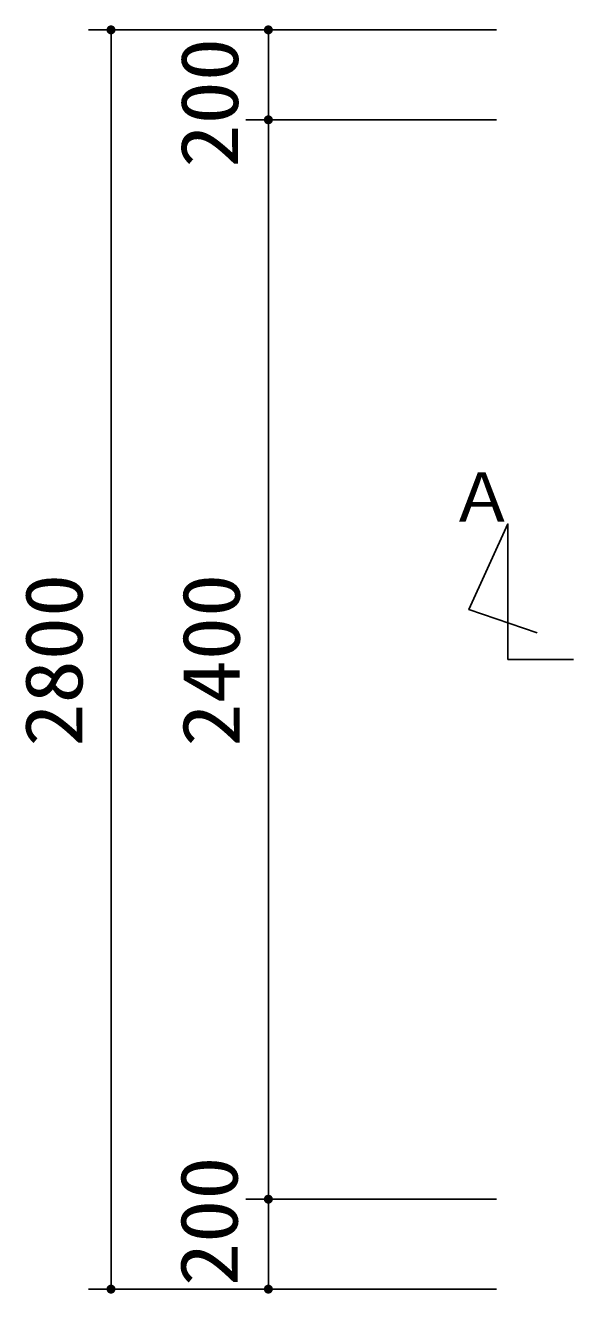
# Model space of a CAD drawing. Units: millimetres, scale not verified. Extents: x -14850 to 14850, y -10500 to 10500.
# Drawn here: x -11222 to -10002, y 4937 to 7757 of the extents above; entities that cross this region are included whole.
import ezdxf
from ezdxf.enums import TextEntityAlignment as Align

# ---------------------------------------------------------------- set-up
doc = ezdxf.new("R2010")
doc.units = ezdxf.units.MM
doc.header["$LTSCALE"] = 50
doc.layers.add('0-0_機器', color=2, linetype='Continuous', lineweight=25)
doc.layers.add('0-5_製作', color=5, linetype='Continuous', lineweight=25)
doc.styles.add('ＭＳ ゴシック', font='')
doc.styles.get('ＭＳ ゴシック').set_extended_font_data('MS Gothic')

msp = doc.modelspace()

# ---------------------------------------------------------------- linework, layer by layer
at = {"layer": '0-0_機器', "color": 3}
msp.add_lwpolyline([(-10002.4, 6347.37), (-10148.77, 6347.37), (-10148.77, 6648.87), (-10235.28, 6458.53), (-10083.88, 6406.63)], dxfattribs=at)
at = {"layer": '0-5_製作', "color": 2}
for p, q in [((-11081.52, 7747.37), (-10173.7, 7747.37)), ((-11031.52, 7747.37), (-11031.52, 4947.36)), ((-10681.52, 7747.37), (-10681.52, 7547.37)), ((-10731.52, 7547.37), (-10173.7, 7547.37)), ((-10681.52, 7547.37), (-10681.52, 5147.37)), ((-10731.52, 5147.37), (-10173.7, 5147.37)), ((-10681.52, 5147.37), (-10681.52, 4947.36)), ((-11081.52, 4947.36), (-10173.7, 4947.36))]:
    msp.add_line(p, q, dxfattribs=at)
at = {"layer": '0-5_製作'}
for points in [[(-11034.01, 7757.05), (-11041.52, 7747.37), (-11035.2, 7756.66)], [(-11034.01, 7757.05), (-11031.52, 7747.37), (-11041.52, 7747.37)], [(-11035.2, 7756.66), (-11041.52, 7747.37), (-11041.5, 7747.99)], [(-11035.2, 7756.66), (-11041.5, 7747.99), (-11036.34, 7756.13)], [(-11036.34, 7756.13), (-11041.5, 7747.99), (-11041.34, 7749.24)], [(-11036.34, 7756.13), (-11041.34, 7749.24), (-11037.4, 7755.46)], [(-11037.4, 7755.46), (-11041.34, 7749.24), (-11041.03, 7750.46)], [(-11037.4, 7755.46), (-11041.03, 7750.46), (-11038.37, 7754.65)], [(-11032.77, 7757.29), (-11031.52, 7747.37), (-11034.01, 7757.05)], [(-11031.52, 7757.37), (-11031.52, 7747.37), (-11032.77, 7757.29)], [(-11030.89, 7757.35), (-11031.52, 7747.37), (-11031.52, 7757.37)], [(-11029.65, 7757.19), (-11031.52, 7747.37), (-11030.89, 7757.35)], [(-11028.43, 7756.88), (-11031.52, 7747.37), (-11029.65, 7757.19)], [(-11027.26, 7756.41), (-11031.52, 7747.37), (-11028.43, 7756.88)], [(-11026.16, 7755.81), (-11031.52, 7747.37), (-11027.26, 7756.41)], [(-11025.15, 7755.07), (-11031.52, 7747.37), (-11026.16, 7755.81)], [(-11025.15, 7755.07), (-11021.52, 7747.37), (-11031.52, 7747.37)], [(-11024.23, 7754.21), (-11021.52, 7747.37), (-11025.15, 7755.07)], [(-10684.01, 7757.05), (-10691.52, 7747.37), (-10685.2, 7756.66)], [(-10684.01, 7757.05), (-10681.52, 7747.37), (-10691.52, 7747.37)], [(-10685.2, 7756.66), (-10691.52, 7747.37), (-10691.5, 7747.99)], [(-10685.2, 7756.66), (-10691.5, 7747.99), (-10686.34, 7756.13)], [(-10686.34, 7756.13), (-10691.5, 7747.99), (-10691.34, 7749.24)], [(-10686.34, 7756.13), (-10691.34, 7749.24), (-10687.4, 7755.46)], [(-10687.4, 7755.46), (-10691.34, 7749.24), (-10691.03, 7750.46)], [(-10687.4, 7755.46), (-10691.03, 7750.46), (-10688.37, 7754.65)], [(-10682.77, 7757.29), (-10681.52, 7747.37), (-10684.01, 7757.05)], [(-10681.52, 7757.37), (-10681.52, 7747.37), (-10682.77, 7757.29)], [(-10680.89, 7757.35), (-10681.52, 7747.37), (-10681.52, 7757.37)], [(-10679.65, 7757.19), (-10681.52, 7747.37), (-10680.89, 7757.35)], [(-10678.43, 7756.88), (-10681.52, 7747.37), (-10679.65, 7757.19)], [(-10677.26, 7756.41), (-10681.52, 7747.37), (-10678.43, 7756.88)], [(-10676.16, 7755.81), (-10681.52, 7747.37), (-10677.26, 7756.41)], [(-10675.15, 7755.07), (-10681.52, 7747.37), (-10676.16, 7755.81)], [(-10675.15, 7755.07), (-10671.52, 7747.37), (-10681.52, 7747.37)], [(-10674.23, 7754.21), (-10671.52, 7747.37), (-10675.15, 7755.07)], [(-11031.52, 7747.37), (-11041.44, 7746.11), (-11041.52, 7747.37)], [(-11031.52, 7747.37), (-11041.21, 7744.88), (-11041.44, 7746.11)], [(-11031.52, 7747.37), (-11040.82, 7743.68), (-11041.21, 7744.88)], [(-11038.37, 7754.65), (-11041.03, 7750.46), (-11040.57, 7751.62)], [(-11031.52, 7747.37), (-11040.28, 7742.55), (-11040.82, 7743.68)], [(-11038.37, 7754.65), (-11040.57, 7751.62), (-11039.23, 7753.74)], [(-11039.23, 7753.74), (-11040.57, 7751.62), (-11039.96, 7752.72)], [(-11031.52, 7747.37), (-11039.61, 7741.49), (-11040.28, 7742.55)], [(-11031.52, 7747.37), (-11038.81, 7740.52), (-11039.61, 7741.49)], [(-11031.52, 7747.37), (-11037.89, 7739.66), (-11038.81, 7740.52)], [(-11031.52, 7747.37), (-11036.88, 7738.92), (-11037.89, 7739.66)], [(-11031.52, 7737.37), (-11036.88, 7738.92), (-11031.52, 7747.37)], [(-11031.52, 7737.37), (-11035.78, 7738.32), (-11036.88, 7738.92)], [(-11031.52, 7737.37), (-11034.61, 7737.85), (-11035.78, 7738.32)], [(-11031.52, 7737.37), (-11033.39, 7737.54), (-11034.61, 7737.85)], [(-11031.52, 7737.37), (-11032.15, 7737.39), (-11033.39, 7737.54)], [(-11021.52, 7747.37), (-11031.52, 7737.37), (-11031.52, 7747.37)], [(-11021.52, 7747.37), (-11030.27, 7737.44), (-11031.52, 7737.37)], [(-11021.52, 7747.37), (-11029.03, 7737.68), (-11030.27, 7737.44)], [(-11021.52, 7747.37), (-11027.84, 7738.07), (-11029.03, 7737.68)], [(-11021.54, 7746.74), (-11027.84, 7738.07), (-11021.52, 7747.37)], [(-11021.54, 7746.74), (-11026.7, 7738.6), (-11027.84, 7738.07)], [(-11021.7, 7745.49), (-11026.7, 7738.6), (-11021.54, 7746.74)], [(-11021.7, 7745.49), (-11025.64, 7739.28), (-11026.7, 7738.6)], [(-11022.01, 7744.28), (-11025.64, 7739.28), (-11021.7, 7745.49)], [(-11022.01, 7744.28), (-11024.68, 7740.08), (-11025.64, 7739.28)], [(-11022.47, 7743.11), (-11024.68, 7740.08), (-11022.01, 7744.28)], [(-11022.47, 7743.11), (-11023.82, 7740.99), (-11024.68, 7740.08)], [(-11023.43, 7753.24), (-11021.52, 7747.37), (-11024.23, 7754.21)], [(-11023.08, 7742.01), (-11023.82, 7740.99), (-11022.47, 7743.11)], [(-11022.76, 7752.18), (-11021.52, 7747.37), (-11023.43, 7753.24)], [(-11022.22, 7751.05), (-11021.52, 7747.37), (-11022.76, 7752.18)], [(-11021.83, 7749.85), (-11021.52, 7747.37), (-11022.22, 7751.05)], [(-11021.6, 7748.62), (-11021.52, 7747.37), (-11021.83, 7749.85)], [(-10681.52, 7747.37), (-10691.44, 7746.11), (-10691.52, 7747.37)], [(-10681.52, 7747.37), (-10691.21, 7744.88), (-10691.44, 7746.11)], [(-10681.52, 7747.37), (-10690.82, 7743.68), (-10691.21, 7744.88)], [(-10688.37, 7754.65), (-10691.03, 7750.46), (-10690.57, 7751.62)], [(-10681.52, 7747.37), (-10690.28, 7742.55), (-10690.82, 7743.68)], [(-10688.37, 7754.65), (-10690.57, 7751.62), (-10689.23, 7753.74)], [(-10689.23, 7753.74), (-10690.57, 7751.62), (-10689.96, 7752.72)], [(-10681.52, 7747.37), (-10689.61, 7741.49), (-10690.28, 7742.55)], [(-10681.52, 7747.37), (-10688.81, 7740.52), (-10689.61, 7741.49)], [(-10681.52, 7747.37), (-10687.89, 7739.66), (-10688.81, 7740.52)], [(-10681.52, 7747.37), (-10686.88, 7738.92), (-10687.89, 7739.66)], [(-10681.52, 7737.37), (-10686.88, 7738.92), (-10681.52, 7747.37)], [(-10681.52, 7737.37), (-10685.78, 7738.32), (-10686.88, 7738.92)], [(-10681.52, 7737.37), (-10684.61, 7737.85), (-10685.78, 7738.32)], [(-10681.52, 7737.37), (-10683.39, 7737.54), (-10684.61, 7737.85)], [(-10681.52, 7737.37), (-10682.15, 7737.39), (-10683.39, 7737.54)], [(-10671.52, 7747.37), (-10681.52, 7737.37), (-10681.52, 7747.37)], [(-10671.52, 7747.37), (-10680.27, 7737.44), (-10681.52, 7737.37)], [(-10671.52, 7747.37), (-10679.03, 7737.68), (-10680.27, 7737.44)], [(-10671.52, 7747.37), (-10677.84, 7738.07), (-10679.03, 7737.68)], [(-10671.54, 7746.74), (-10677.84, 7738.07), (-10671.52, 7747.37)], [(-10671.54, 7746.74), (-10676.7, 7738.6), (-10677.84, 7738.07)], [(-10671.7, 7745.49), (-10676.7, 7738.6), (-10671.54, 7746.74)], [(-10671.7, 7745.49), (-10675.64, 7739.28), (-10676.7, 7738.6)], [(-10672.01, 7744.28), (-10675.64, 7739.28), (-10671.7, 7745.49)], [(-10672.01, 7744.28), (-10674.68, 7740.08), (-10675.64, 7739.28)], [(-10672.47, 7743.11), (-10674.68, 7740.08), (-10672.01, 7744.28)], [(-10672.47, 7743.11), (-10673.82, 7740.99), (-10674.68, 7740.08)], [(-10673.43, 7753.24), (-10671.52, 7747.37), (-10674.23, 7754.21)], [(-10673.08, 7742.01), (-10673.82, 7740.99), (-10672.47, 7743.11)], [(-10672.76, 7752.18), (-10671.52, 7747.37), (-10673.43, 7753.24)], [(-10672.22, 7751.05), (-10671.52, 7747.37), (-10672.76, 7752.18)], [(-10671.83, 7749.85), (-10671.52, 7747.37), (-10672.22, 7751.05)], [(-10671.6, 7748.62), (-10671.52, 7747.37), (-10671.83, 7749.85)], [(-10684.01, 7557.05), (-10691.52, 7547.37), (-10685.2, 7556.66)], [(-10684.01, 7557.05), (-10681.52, 7547.37), (-10691.52, 7547.37)], [(-10685.2, 7556.66), (-10691.52, 7547.37), (-10691.5, 7547.99)], [(-10681.52, 7547.37), (-10691.44, 7546.11), (-10691.52, 7547.37)], [(-10685.2, 7556.66), (-10691.5, 7547.99), (-10686.34, 7556.13)], [(-10686.34, 7556.13), (-10691.5, 7547.99), (-10691.34, 7549.24)], [(-10681.52, 7547.37), (-10691.21, 7544.88), (-10691.44, 7546.11)], [(-10686.34, 7556.13), (-10691.34, 7549.24), (-10687.4, 7555.46)], [(-10687.4, 7555.46), (-10691.34, 7549.24), (-10691.03, 7550.46)], [(-10681.52, 7547.37), (-10690.82, 7543.68), (-10691.21, 7544.88)], [(-10687.4, 7555.46), (-10691.03, 7550.46), (-10688.37, 7554.65)], [(-10688.37, 7554.65), (-10691.03, 7550.46), (-10690.57, 7551.62)], [(-10681.52, 7547.37), (-10690.28, 7542.55), (-10690.82, 7543.68)], [(-10688.37, 7554.65), (-10690.57, 7551.62), (-10689.23, 7553.74)], [(-10689.23, 7553.74), (-10690.57, 7551.62), (-10689.96, 7552.72)], [(-10681.52, 7547.37), (-10689.61, 7541.49), (-10690.28, 7542.55)], [(-10681.52, 7547.37), (-10688.81, 7540.52), (-10689.61, 7541.49)], [(-10681.52, 7547.37), (-10687.89, 7539.66), (-10688.81, 7540.52)], [(-10681.52, 7547.37), (-10686.88, 7538.92), (-10687.89, 7539.66)], [(-10681.52, 7537.37), (-10686.88, 7538.92), (-10681.52, 7547.37)], [(-10681.52, 7537.37), (-10685.78, 7538.32), (-10686.88, 7538.92)], [(-10681.52, 7537.37), (-10684.61, 7537.85), (-10685.78, 7538.32)], [(-10681.52, 7537.37), (-10683.39, 7537.54), (-10684.61, 7537.85)], [(-10682.77, 7557.29), (-10681.52, 7547.37), (-10684.01, 7557.05)], [(-10681.52, 7537.37), (-10682.15, 7537.38), (-10683.39, 7537.54)], [(-10681.52, 7557.37), (-10681.52, 7547.37), (-10682.77, 7557.29)], [(-10680.89, 7557.35), (-10681.52, 7547.37), (-10681.52, 7557.37)], [(-10679.65, 7557.19), (-10681.52, 7547.37), (-10680.89, 7557.35)], [(-10678.43, 7556.88), (-10681.52, 7547.37), (-10679.65, 7557.19)], [(-10677.26, 7556.41), (-10681.52, 7547.37), (-10678.43, 7556.88)], [(-10676.16, 7555.81), (-10681.52, 7547.37), (-10677.26, 7556.41)], [(-10675.15, 7555.07), (-10681.52, 7547.37), (-10676.16, 7555.81)], [(-10675.15, 7555.07), (-10671.52, 7547.37), (-10681.52, 7547.37)], [(-10671.52, 7547.37), (-10681.52, 7537.37), (-10681.52, 7547.37)], [(-10671.52, 7547.37), (-10680.27, 7537.44), (-10681.52, 7537.37)], [(-10671.52, 7547.37), (-10679.03, 7537.68), (-10680.27, 7537.44)], [(-10671.52, 7547.37), (-10677.84, 7538.07), (-10679.03, 7537.68)], [(-10671.54, 7546.74), (-10677.84, 7538.07), (-10671.52, 7547.37)], [(-10671.54, 7546.74), (-10676.7, 7538.6), (-10677.84, 7538.07)], [(-10671.7, 7545.49), (-10676.7, 7538.6), (-10671.54, 7546.74)], [(-10671.7, 7545.49), (-10675.64, 7539.27), (-10676.7, 7538.6)], [(-10672.01, 7544.27), (-10675.64, 7539.27), (-10671.7, 7545.49)], [(-10672.01, 7544.27), (-10674.68, 7540.08), (-10675.64, 7539.27)], [(-10674.23, 7554.21), (-10671.52, 7547.37), (-10675.15, 7555.07)], [(-10672.47, 7543.11), (-10674.68, 7540.08), (-10672.01, 7544.27)], [(-10672.47, 7543.11), (-10673.82, 7540.99), (-10674.68, 7540.08)], [(-10673.43, 7553.24), (-10671.52, 7547.37), (-10674.23, 7554.21)], [(-10673.08, 7542.01), (-10673.82, 7540.99), (-10672.47, 7543.11)], [(-10672.76, 7552.18), (-10671.52, 7547.37), (-10673.43, 7553.24)], [(-10672.22, 7551.05), (-10671.52, 7547.37), (-10672.76, 7552.18)], [(-10671.83, 7549.85), (-10671.52, 7547.37), (-10672.22, 7551.05)], [(-10671.6, 7548.62), (-10671.52, 7547.37), (-10671.83, 7549.85)], [(-10687.4, 5155.46), (-10691.52, 5147.37), (-10691.5, 5147.99)], [(-10687.4, 5155.46), (-10681.52, 5147.37), (-10691.52, 5147.37)], [(-10681.52, 5147.37), (-10691.44, 5146.11), (-10691.52, 5147.37)], [(-10687.4, 5155.46), (-10691.5, 5147.99), (-10688.37, 5154.65)], [(-10688.37, 5154.65), (-10691.5, 5147.99), (-10691.34, 5149.24)], [(-10681.52, 5147.37), (-10691.21, 5144.88), (-10691.44, 5146.11)], [(-10688.37, 5154.65), (-10691.34, 5149.24), (-10689.23, 5153.74)], [(-10689.23, 5153.74), (-10691.34, 5149.24), (-10691.03, 5150.46)], [(-10681.52, 5147.37), (-10690.82, 5143.68), (-10691.21, 5144.88)], [(-10689.23, 5153.74), (-10691.03, 5150.46), (-10689.96, 5152.72)], [(-10689.96, 5152.72), (-10691.03, 5150.46), (-10690.57, 5151.62)], [(-10681.52, 5147.37), (-10690.28, 5142.55), (-10690.82, 5143.68)], [(-10681.52, 5147.37), (-10689.61, 5141.49), (-10690.28, 5142.55)], [(-10681.52, 5147.37), (-10688.81, 5140.52), (-10689.61, 5141.49)], [(-10681.52, 5147.37), (-10687.89, 5139.66), (-10688.81, 5140.52)], [(-10681.52, 5147.37), (-10686.88, 5138.92), (-10687.89, 5139.66)], [(-10686.34, 5156.13), (-10681.52, 5147.37), (-10687.4, 5155.46)], [(-10681.52, 5147.37), (-10685.78, 5138.32), (-10686.88, 5138.92)], [(-10685.2, 5156.66), (-10681.52, 5147.37), (-10686.34, 5156.13)], [(-10681.52, 5137.37), (-10685.78, 5138.32), (-10681.52, 5147.37)], [(-10681.52, 5137.37), (-10684.61, 5137.85), (-10685.78, 5138.32)], [(-10684.01, 5157.05), (-10681.52, 5147.37), (-10685.2, 5156.66)], [(-10681.52, 5137.37), (-10683.39, 5137.54), (-10684.61, 5137.85)], [(-10682.77, 5157.29), (-10681.52, 5147.37), (-10684.01, 5157.05)], [(-10681.52, 5137.37), (-10682.15, 5137.38), (-10683.39, 5137.54)], [(-10681.52, 5157.37), (-10681.52, 5147.37), (-10682.77, 5157.29)], [(-10680.89, 5157.35), (-10681.52, 5147.37), (-10681.52, 5157.37)], [(-10679.65, 5157.19), (-10681.52, 5147.37), (-10680.89, 5157.35)], [(-10678.43, 5156.88), (-10681.52, 5147.37), (-10679.65, 5157.19)], [(-10677.26, 5156.41), (-10681.52, 5147.37), (-10678.43, 5156.88)], [(-10676.16, 5155.81), (-10681.52, 5147.37), (-10677.26, 5156.41)], [(-10676.16, 5155.81), (-10671.52, 5147.37), (-10681.52, 5147.37)], [(-10671.52, 5147.37), (-10681.52, 5137.37), (-10681.52, 5147.37)], [(-10671.52, 5147.37), (-10680.27, 5137.44), (-10681.52, 5137.37)], [(-10671.52, 5147.37), (-10679.03, 5137.68), (-10680.27, 5137.44)], [(-10671.52, 5147.37), (-10677.84, 5138.07), (-10679.03, 5137.68)], [(-10671.52, 5147.37), (-10676.7, 5138.6), (-10677.84, 5138.07)], [(-10671.52, 5147.37), (-10675.64, 5139.28), (-10676.7, 5138.6)], [(-10675.15, 5155.07), (-10671.52, 5147.37), (-10676.16, 5155.81)], [(-10671.52, 5147.37), (-10674.68, 5140.08), (-10675.64, 5139.28)], [(-10674.23, 5154.21), (-10671.52, 5147.37), (-10675.15, 5155.07)], [(-10671.54, 5146.74), (-10674.68, 5140.08), (-10671.52, 5147.37)], [(-10671.7, 5145.49), (-10674.68, 5140.08), (-10671.54, 5146.74)], [(-10671.7, 5145.49), (-10673.82, 5140.99), (-10674.68, 5140.08)], [(-10673.43, 5153.24), (-10671.52, 5147.37), (-10674.23, 5154.21)], [(-10672.01, 5144.28), (-10673.82, 5140.99), (-10671.7, 5145.49)], [(-10672.01, 5144.28), (-10673.08, 5142.01), (-10673.82, 5140.99)], [(-10672.76, 5152.18), (-10671.52, 5147.37), (-10673.43, 5153.24)], [(-10672.47, 5143.11), (-10673.08, 5142.01), (-10672.01, 5144.28)], [(-10672.22, 5151.05), (-10671.52, 5147.37), (-10672.76, 5152.18)], [(-10671.83, 5149.85), (-10671.52, 5147.37), (-10672.22, 5151.05)], [(-10671.6, 5148.62), (-10671.52, 5147.37), (-10671.83, 5149.85)], [(-11037.4, 4955.46), (-11041.52, 4947.36), (-11038.37, 4954.65)], [(-11037.4, 4955.46), (-11031.52, 4947.36), (-11041.52, 4947.36)], [(-11038.37, 4954.65), (-11041.52, 4947.36), (-11041.5, 4947.99)], [(-11031.52, 4947.36), (-11041.44, 4946.11), (-11041.52, 4947.36)], [(-11038.37, 4954.65), (-11041.5, 4947.99), (-11039.23, 4953.74)], [(-11039.23, 4953.74), (-11041.5, 4947.99), (-11041.34, 4949.24)], [(-11031.52, 4947.36), (-11041.21, 4944.88), (-11041.44, 4946.11)], [(-11039.23, 4953.74), (-11041.34, 4949.24), (-11039.96, 4952.72)], [(-11039.96, 4952.72), (-11041.34, 4949.24), (-11041.03, 4950.46)], [(-11031.52, 4947.36), (-11040.82, 4943.68), (-11041.21, 4944.88)], [(-11039.96, 4952.72), (-11041.03, 4950.46), (-11040.57, 4951.62)], [(-11031.52, 4947.36), (-11040.28, 4942.55), (-11040.82, 4943.68)], [(-11031.52, 4947.36), (-11039.61, 4941.49), (-11040.28, 4942.55)], [(-11031.52, 4947.36), (-11038.81, 4940.52), (-11039.61, 4941.49)], [(-11031.52, 4947.36), (-11037.89, 4939.66), (-11038.81, 4940.52)], [(-11031.52, 4947.36), (-11036.88, 4938.92), (-11037.89, 4939.66)], [(-11036.34, 4956.13), (-11031.52, 4947.36), (-11037.4, 4955.46)], [(-11031.52, 4947.36), (-11035.78, 4938.32), (-11036.88, 4938.92)], [(-11035.2, 4956.66), (-11031.52, 4947.36), (-11036.34, 4956.13)], [(-11031.52, 4947.36), (-11034.61, 4937.85), (-11035.78, 4938.32)], [(-11034.01, 4957.05), (-11031.52, 4947.36), (-11035.2, 4956.66)], [(-11031.52, 4937.36), (-11034.61, 4937.85), (-11031.52, 4947.36)], [(-11031.52, 4937.36), (-11033.39, 4937.54), (-11034.61, 4937.85)], [(-11032.77, 4957.29), (-11031.52, 4947.36), (-11034.01, 4957.05)], [(-11031.52, 4937.36), (-11032.15, 4937.38), (-11033.39, 4937.54)], [(-11031.52, 4957.36), (-11031.52, 4947.36), (-11032.77, 4957.29)], [(-11030.89, 4957.35), (-11031.52, 4947.36), (-11031.52, 4957.36)], [(-11029.65, 4957.19), (-11031.52, 4947.36), (-11030.89, 4957.35)], [(-11028.43, 4956.88), (-11031.52, 4947.36), (-11029.65, 4957.19)], [(-11027.26, 4956.41), (-11031.52, 4947.36), (-11028.43, 4956.88)], [(-11027.26, 4956.41), (-11021.52, 4947.36), (-11031.52, 4947.36)], [(-11021.52, 4947.36), (-11031.52, 4937.36), (-11031.52, 4947.36)], [(-11021.52, 4947.36), (-11030.27, 4937.44), (-11031.52, 4937.36)], [(-11021.52, 4947.36), (-11029.03, 4937.68), (-11030.27, 4937.44)], [(-11021.52, 4947.36), (-11027.84, 4938.07), (-11029.03, 4937.68)], [(-11021.52, 4947.36), (-11026.7, 4938.6), (-11027.84, 4938.07)], [(-11026.16, 4955.81), (-11021.52, 4947.36), (-11027.26, 4956.41)], [(-11021.52, 4947.36), (-11025.64, 4939.27), (-11026.7, 4938.6)], [(-11025.15, 4955.07), (-11021.52, 4947.36), (-11026.16, 4955.81)], [(-11021.52, 4947.36), (-11024.68, 4940.08), (-11025.64, 4939.27)], [(-11024.23, 4954.21), (-11021.52, 4947.36), (-11025.15, 4955.07)], [(-11021.54, 4946.74), (-11024.68, 4940.08), (-11021.52, 4947.36)], [(-11021.54, 4946.74), (-11023.82, 4940.99), (-11024.68, 4940.08)], [(-11023.43, 4953.24), (-11021.52, 4947.36), (-11024.23, 4954.21)], [(-11021.7, 4945.49), (-11023.82, 4940.99), (-11021.54, 4946.74)], [(-11021.7, 4945.49), (-11023.08, 4942.01), (-11023.82, 4940.99)], [(-11022.76, 4952.18), (-11021.52, 4947.36), (-11023.43, 4953.24)], [(-11022.01, 4944.27), (-11023.08, 4942.01), (-11021.7, 4945.49)], [(-11022.01, 4944.27), (-11022.47, 4943.11), (-11023.08, 4942.01)], [(-11022.22, 4951.05), (-11021.52, 4947.36), (-11022.76, 4952.18)], [(-11021.83, 4949.85), (-11021.52, 4947.36), (-11022.22, 4951.05)], [(-11021.6, 4948.62), (-11021.52, 4947.36), (-11021.83, 4949.85)], [(-10687.4, 4955.46), (-10691.52, 4947.36), (-10688.37, 4954.65)], [(-10687.4, 4955.46), (-10681.52, 4947.36), (-10691.52, 4947.36)], [(-10688.37, 4954.65), (-10691.52, 4947.36), (-10691.5, 4947.99)], [(-10681.52, 4947.36), (-10691.44, 4946.11), (-10691.52, 4947.36)], [(-10688.37, 4954.65), (-10691.5, 4947.99), (-10689.23, 4953.74)], [(-10689.23, 4953.74), (-10691.5, 4947.99), (-10691.34, 4949.24)], [(-10681.52, 4947.36), (-10691.21, 4944.88), (-10691.44, 4946.11)], [(-10689.23, 4953.74), (-10691.34, 4949.24), (-10689.96, 4952.72)], [(-10689.96, 4952.72), (-10691.34, 4949.24), (-10691.03, 4950.46)], [(-10681.52, 4947.36), (-10690.82, 4943.68), (-10691.21, 4944.88)], [(-10689.96, 4952.72), (-10691.03, 4950.46), (-10690.57, 4951.62)], [(-10681.52, 4947.36), (-10690.28, 4942.55), (-10690.82, 4943.68)], [(-10681.52, 4947.36), (-10689.61, 4941.49), (-10690.28, 4942.55)], [(-10681.52, 4947.36), (-10688.81, 4940.52), (-10689.61, 4941.49)], [(-10681.52, 4947.36), (-10687.89, 4939.66), (-10688.81, 4940.52)], [(-10681.52, 4947.36), (-10686.88, 4938.92), (-10687.89, 4939.66)], [(-10686.34, 4956.13), (-10681.52, 4947.36), (-10687.4, 4955.46)], [(-10681.52, 4947.36), (-10685.78, 4938.32), (-10686.88, 4938.92)], [(-10685.2, 4956.66), (-10681.52, 4947.36), (-10686.34, 4956.13)], [(-10681.52, 4947.36), (-10684.61, 4937.85), (-10685.78, 4938.32)], [(-10684.01, 4957.05), (-10681.52, 4947.36), (-10685.2, 4956.66)], [(-10681.52, 4937.36), (-10684.61, 4937.85), (-10681.52, 4947.36)], [(-10681.52, 4937.36), (-10683.39, 4937.54), (-10684.61, 4937.85)], [(-10682.77, 4957.29), (-10681.52, 4947.36), (-10684.01, 4957.05)], [(-10681.52, 4937.36), (-10682.15, 4937.38), (-10683.39, 4937.54)], [(-10681.52, 4957.36), (-10681.52, 4947.36), (-10682.77, 4957.29)], [(-10680.89, 4957.35), (-10681.52, 4947.36), (-10681.52, 4957.36)], [(-10679.65, 4957.19), (-10681.52, 4947.36), (-10680.89, 4957.35)], [(-10678.43, 4956.88), (-10681.52, 4947.36), (-10679.65, 4957.19)], [(-10677.26, 4956.41), (-10681.52, 4947.36), (-10678.43, 4956.88)], [(-10677.26, 4956.41), (-10671.52, 4947.36), (-10681.52, 4947.36)], [(-10671.52, 4947.36), (-10681.52, 4937.36), (-10681.52, 4947.36)], [(-10671.52, 4947.36), (-10680.27, 4937.44), (-10681.52, 4937.36)], [(-10671.52, 4947.36), (-10679.03, 4937.68), (-10680.27, 4937.44)], [(-10671.52, 4947.36), (-10677.84, 4938.07), (-10679.03, 4937.68)], [(-10671.52, 4947.36), (-10676.7, 4938.6), (-10677.84, 4938.07)], [(-10676.16, 4955.81), (-10671.52, 4947.36), (-10677.26, 4956.41)], [(-10671.52, 4947.36), (-10675.64, 4939.27), (-10676.7, 4938.6)], [(-10675.15, 4955.07), (-10671.52, 4947.36), (-10676.16, 4955.81)], [(-10671.52, 4947.36), (-10674.68, 4940.08), (-10675.64, 4939.27)], [(-10674.23, 4954.21), (-10671.52, 4947.36), (-10675.15, 4955.07)], [(-10671.54, 4946.74), (-10674.68, 4940.08), (-10671.52, 4947.36)], [(-10671.54, 4946.74), (-10673.82, 4940.99), (-10674.68, 4940.08)], [(-10673.43, 4953.24), (-10671.52, 4947.36), (-10674.23, 4954.21)], [(-10671.7, 4945.49), (-10673.82, 4940.99), (-10671.54, 4946.74)], [(-10671.7, 4945.49), (-10673.08, 4942.01), (-10673.82, 4940.99)], [(-10672.76, 4952.18), (-10671.52, 4947.36), (-10673.43, 4953.24)], [(-10672.01, 4944.27), (-10673.08, 4942.01), (-10671.7, 4945.49)], [(-10672.01, 4944.27), (-10672.47, 4943.11), (-10673.08, 4942.01)], [(-10672.22, 4951.05), (-10671.52, 4947.36), (-10672.76, 4952.18)], [(-10671.83, 4949.85), (-10671.52, 4947.36), (-10672.22, 4951.05)], [(-10671.6, 4948.62), (-10671.52, 4947.36), (-10671.83, 4949.85)]]:
    msp.add_solid(points, dxfattribs=at)

# ---------------------------------------------------------------- texts
at = {"layer": '0-0_機器', "color": 4, "style": 'ＭＳ ゴシック'}
msp.add_text('Ａ', height=110, dxfattribs=at).set_placement((-10280.93, 6620.52), align=Align.BOTTOM_LEFT)
at = {"layer": '0-5_製作', "color": 4, "style": 'ＭＳ ゴシック', "width": 1.1}
for s, p in [('200', (-10710.26, 7441.18)), ('2800', (-11056.52, 6153.62)), ('2400', (-10706.52, 6153.62)), ('200', (-10711.33, 4954.08))]:
    msp.add_text(s, height=128.4, rotation=90, dxfattribs=at).set_placement(p, align=Align.BOTTOM_LEFT)

doc.saveas('drawing.dxf')
